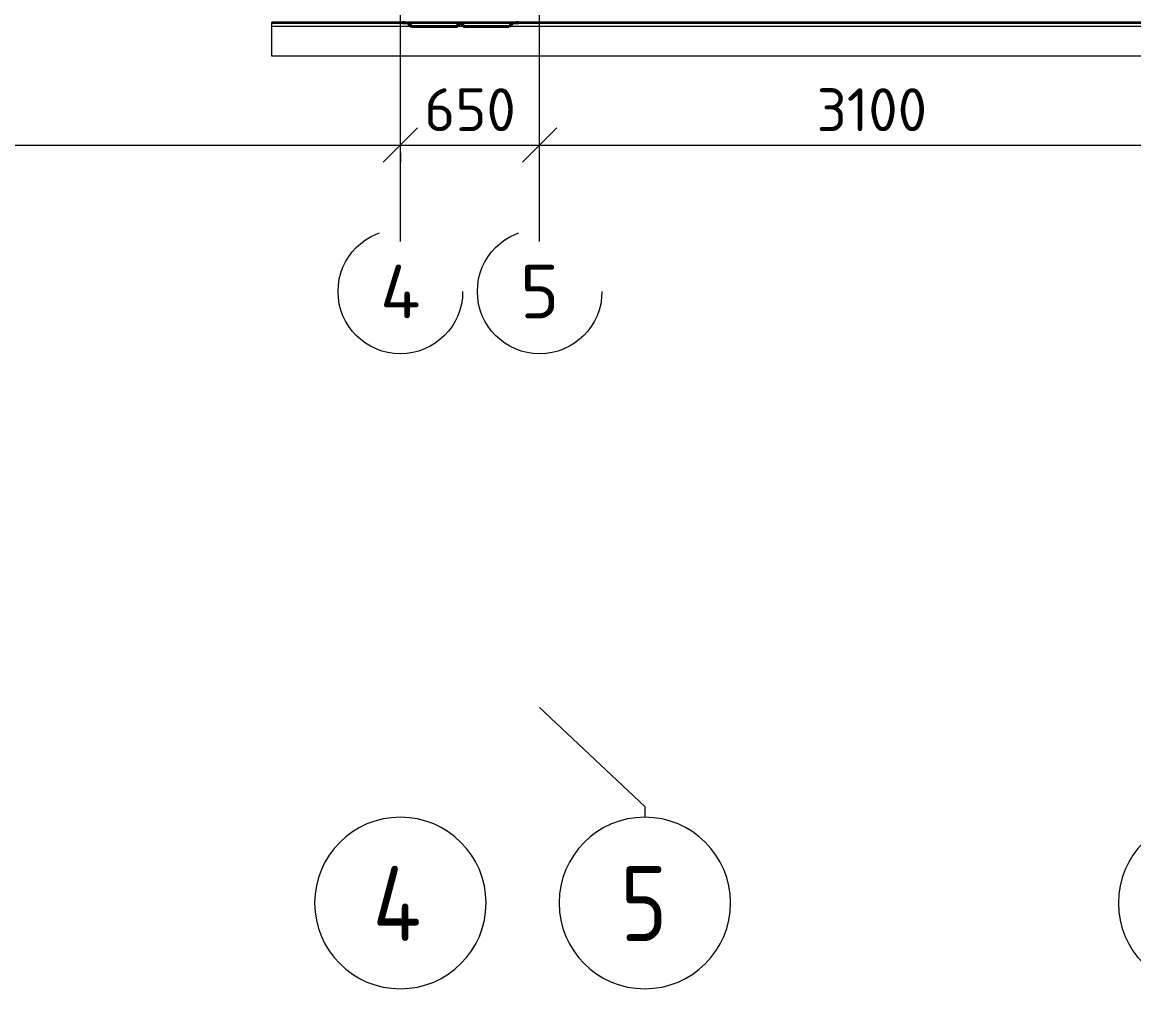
# Model space of a CAD drawing. Header units: metres. Extents: x -7665 to -5405, y -4871 to -3608.
# Drawn here: x -5515.9 to -5510.71, y -4870.69 to -4866.18 of the extents above; entities that cross this region are included whole.
import ezdxf
from ezdxf.enums import TextEntityAlignment as Align

# ---------------------------------------------------------------- set-up
doc = ezdxf.new("R2010")
doc.units = ezdxf.units.M
doc.header["$PDMODE"] = 35
doc.header["$PDSIZE"] = 0.03
doc.linetypes.add('Xref_level ST-8$0$DASHDOT', pattern=[25.4, 12.7, -6.35, 0, -6.35])
doc.layers.get('Defpoints').update_dxf_attribs({"color": 4})
for name, color, linetype, lineweight in [('Обобщенные модели', 7, 'Continuous', 18), ('ОСИ', 250, 'Xref_level ST-8$0$DASHDOT', 5), ('ОСИ_марки', 7, 'Continuous', 18), ('Привязки', 7, 'Continuous', 9), ('Цоколь', 252, 'Continuous', 18)]:
    doc.layers.add(name, color=color, linetype=linetype, lineweight=lineweight)
doc.styles.add('GOST Common', font='GOST_Common.ttf', dxfattribs={"width": 0.9, "height": 350})
doc.styles.add('Норм 2.5', font='isocpeur.ttf', dxfattribs={"height": 2.5})
doc.dimstyles.new('Норм Оси', dxfattribs={"dimtxt": 2.5, "dimasz": 2, "dimexe": 1, "dimexo": 0.6267, "dimgap": 0.81, "dimtad": 1, "dimdec": 0, "dimlfac": 1000, "dimrnd": 10, "dimzin": 0, "dimtxsty": 'Норм 2.5', "dimblk": 'OBLIQUE', "dimcen": 0.9, "dimdle": 1.2, "dimclrd": 256, "dimclrt": 256, "dimadec": 3, "dimazin": 0, "dimtfac": 1, "dimtdec": 0, "dimtofl": 0, "dimtmove": 0, "dimatfit": 3, "dimfxl": 1, "dimtfill": 1, "dimtolj": 1, "dimtzin": 0, "dimlwd": -1, "dimlwe": -1, "dimarcsym": 0})

# ---------------------------------------------------------------- blocks, each defined once
blk = doc.blocks.new('Ось сетки - Круг_Ø8 мм-6577-_О__L1_0_000_')
at = {"layer": 'ОСИ_марки', "color": 0, "lineweight": 20}
for start, end in [(360, 180), (180, 360)]:
    blk.add_arc((0, 0), 4, start, end, dxfattribs=at)
blk = doc.blocks.new('*U176')
at = {"layer": 'Цоколь'}
for p, q in [((0, -2.6), (0, 0)), ((4940, 0), (0, 0)), ((4940, 0), (0, 0)), ((0, -5.5), (0, -2.6)), ((4940, -2.6), (0, -2.6)), ((0, -158.1), (0, -5.5)), ((4940, -5.5), (0, -5.5)), ((4940, -19.9), (0, -19.9)), ((4940, -158.1), (0, -158.1))]:
    blk.add_line(p, q, dxfattribs=at)
blk.add_lwpolyline([(4940, 0), (4940, -158.1)], dxfattribs=at)
blk = doc.blocks.new('210+210_ФЭ_Стена_Стык вертикальный деф шов')
at = {"layer": 'Обобщенные модели', "lineweight": 9}
h = blk.add_hatch(dxfattribs=at)
h.set_pattern_fill('FP_4', color=256, style=0, pattern_type=2)
h.set_pattern_definition([(45, (345.36, 7e-13), (-106.066, 106.066), [])])
h.paths.add_polyline_path([(27400.4, -295), (27417.4, -278), (27416.9, -277), (27399.9, -294), (27290.8, -294), (27273.8, -277), (27273.4, -278), (27290.4, -295)], flags=0)
h.paths.add_polyline_path([(27442.4, -276), (27443.4, -275), (27433.4, -276)], flags=0)
h.paths.add_polyline_path([(27257.4, -276), (27257.4, -275), (27248.4, -276)], flags=0)
at = {"layer": 'Обобщенные модели', "lineweight": 40}
for p, q in [((26912, -275), (26902, -275)), ((26902, -275), (26902, -278)), ((26902, -278), (26928, -278)), ((26903, -277), (26903, -276)), ((26903, -276), (26912, -276)), ((26928.4, -277), (26903, -277)), ((26912, -276), (26912, -275)), ((26928, -278), (26945, -295)), ((26945.4, -294), (26928.4, -277)), ((27416.9, -277), (27399.9, -294)), ((27400.4, -295), (27417.4, -278)), ((27442.4, -277), (27416.9, -277)), ((27417.4, -278), (27443.4, -278)), ((27443.4, -275), (27433.4, -275)), ((27433.4, -275), (27433.4, -276)), ((27433.4, -276), (27442.4, -276)), ((27442.4, -276), (27442.4, -277)), ((27443.4, -278), (27443.4, -275))]:
    blk.add_line(p, q, dxfattribs=at)
for points in [[(26945, -295), (27155, -295), (27172.7, -277.3)], [(26945.4, -294), (27154.6, -294), (27172.7, -275.9)], [(27399.9, -294), (27190.8, -294), (27172.7, -275.9)], [(27400.4, -295), (27190.4, -295), (27172.7, -277.3)]]:
    blk.add_lwpolyline(points, dxfattribs=at)
blk = doc.blocks.new('_Oblique')
at = {"color": 0, "linetype": 'ByBlock', "lineweight": -2}
blk.add_line((-0.5, -0.5), (0.5, 0.5), dxfattribs=at)
blk = doc.blocks.new('*D212')
at = {"layer": 'Defpoints', "color": 0, "transparency": 16777216}
for p in [(-5518.4864, -4866.6078), (-5514.1364, -4866.7404), (-5514.1364, -4866.7549)]:
    blk.add_point(p, dxfattribs=at)
at = {"layer": 'Привязки', "color": 0, "transparency": 16777216}
for p, q in [((-5518.4864, -4866.6579), (-5518.4864, -4866.8349)), ((-5514.1364, -4866.7906), (-5514.1364, -4866.8349))]:
    blk.add_line(p, q, dxfattribs=at)
at = {"layer": 'Привязки', "transparency": 16777216}
blk.add_line((-5518.5824, -4866.7549), (-5514.0404, -4866.7549), dxfattribs=at)
at = {"layer": 'Привязки', "transparency": 16777216, "xscale": 0.16, "yscale": 0.16, "zscale": 0.16, "rotation": 180}
blk.add_blockref('_Oblique', (-5518.4864, -4866.7549), dxfattribs=at)
at = {"layer": 'Привязки', "transparency": 16777216, "xscale": 0.16, "yscale": 0.16, "zscale": 0.16}
blk.add_blockref('_Oblique', (-5514.1364, -4866.7549), dxfattribs=at)
at = {"layer": 'Привязки', "transparency": 16777216, "insert": (-5516.3114, -4866.5901), "char_height": 0.2, "attachment_point": 5, "style": 'Норм 2.5', "bg_fill": 3, "box_fill_scale": 1.1, "bg_fill_color": 256, "bg_fill_true_color": 13158600, "bg_fill_transparency": 0}
blk.add_mtext('\\A1;4350', dxfattribs=at)
blk = doc.blocks.new('*D213')
at = {"layer": 'Defpoints', "color": 0, "transparency": 16777216}
for p in [(-5513.4864, -4866.7549), (-5514.1364, -4866.9206), (-5513.4864, -4866.9206)]:
    blk.add_point(p, dxfattribs=at)
at = {"layer": 'Привязки', "color": 0, "transparency": 16777216}
for p, q in [((-5514.1364, -4866.8705), (-5514.1364, -4866.6749)), ((-5513.4864, -4866.8705), (-5513.4864, -4866.6749))]:
    blk.add_line(p, q, dxfattribs=at)
at = {"layer": 'Привязки', "transparency": 16777216}
blk.add_line((-5514.2324, -4866.7549), (-5513.3904, -4866.7549), dxfattribs=at)
at = {"layer": 'Привязки', "transparency": 16777216, "xscale": 0.16, "yscale": 0.16, "zscale": 0.16, "rotation": 180}
blk.add_blockref('_Oblique', (-5514.1364, -4866.7549), dxfattribs=at)
at = {"layer": 'Привязки', "transparency": 16777216, "xscale": 0.16, "yscale": 0.16, "zscale": 0.16}
blk.add_blockref('_Oblique', (-5513.4864, -4866.7549), dxfattribs=at)
at = {"layer": 'Привязки', "transparency": 16777216, "insert": (-5513.8114, -4866.5901), "char_height": 0.2, "attachment_point": 5, "style": 'Норм 2.5', "bg_fill": 3, "box_fill_scale": 1.1, "bg_fill_color": 256, "bg_fill_true_color": 13158600, "bg_fill_transparency": 0}
blk.add_mtext('\\A1;650', dxfattribs=at)
blk = doc.blocks.new('*D214')
at = {"layer": 'Defpoints', "color": 0, "transparency": 16777216}
for p in [(-5510.3864, -4866.7549), (-5513.4864, -4866.9206), (-5510.3864, -4866.9206)]:
    blk.add_point(p, dxfattribs=at)
at = {"layer": 'Привязки', "color": 0, "transparency": 16777216}
for p, q in [((-5513.4864, -4866.8705), (-5513.4864, -4866.6749)), ((-5510.3864, -4866.8705), (-5510.3864, -4866.6749))]:
    blk.add_line(p, q, dxfattribs=at)
at = {"layer": 'Привязки', "transparency": 16777216}
blk.add_line((-5513.5824, -4866.7549), (-5510.2904, -4866.7549), dxfattribs=at)
at = {"layer": 'Привязки', "transparency": 16777216, "xscale": 0.16, "yscale": 0.16, "zscale": 0.16, "rotation": 180}
blk.add_blockref('_Oblique', (-5513.4864, -4866.7549), dxfattribs=at)
at = {"layer": 'Привязки', "transparency": 16777216, "xscale": 0.16, "yscale": 0.16, "zscale": 0.16}
blk.add_blockref('_Oblique', (-5510.3864, -4866.7549), dxfattribs=at)
at = {"layer": 'Привязки', "transparency": 16777216, "insert": (-5511.9364, -4866.5901), "char_height": 0.2, "attachment_point": 5, "style": 'Норм 2.5', "bg_fill": 3, "box_fill_scale": 1.1, "bg_fill_color": 256, "bg_fill_true_color": 13158600, "bg_fill_transparency": 0}
blk.add_mtext('\\A1;3100', dxfattribs=at)
blk = doc.blocks.new('axis_name')
at = {"lineweight": 9}
blk.add_circle((0, 0), 2.907, dxfattribs=at)
at = {"style": 'Норм 2.5'}
blk.add_attdef('AXIS_NAME', text='', height=2.5, dxfattribs=at).set_placement((0, 0), align=Align.MIDDLE_CENTER)

msp = doc.modelspace()

# ---------------------------------------------------------------- linework, layer by layer
at = {"layer": 'ОСИ'}
for p, q in [((-5513.4864, -4867.2055), (-5513.4864, -4852.0465)), ((-5514.1364, -4867.2055), (-5514.1364, -4852.559))]:
    msp.add_line(p, q, dxfattribs=at)
at = {"layer": 'ОСИ_марки', "color": 1, "true_color": 0xff0000}
for p, q in [((-5513.4864, -4869.3775), (-5512.9959, -4869.8392)), ((-5512.9959, -4869.8392), (-5512.9959, -4869.89))]:
    msp.add_line(p, q, dxfattribs=at)

# ---------------------------------------------------------------- block references
at = {"layer": 'Обобщенные модели', "xscale": 0.001, "yscale": 0.001, "zscale": 0.001}
for name, p in [('*U176', (-5514.7364, -4866.1821)), ('210+210_ФЭ_Стена_Стык вертикальный деф шов', (-5541.029, -4865.9076))]:
    msp.add_blockref(name, p, dxfattribs=at)
at = {"layer": 'ОСИ', "xscale": 0.1, "yscale": 0.1, "zscale": 0.1}
for p, values in [((-5514.1364, -4867.438), {'AXIS_NAME': '4'}), ((-5513.4864, -4867.438), {'AXIS_NAME': '5'})]:
    msp.add_blockref('axis_name', p, dxfattribs=at).add_auto_attribs(values)
at = {"layer": 'ОСИ_марки', "xscale": 0.09999999999999994, "yscale": 0.09999999999999994, "zscale": 0.09999999999999994}
for p in [(-5514.1364, -4870.29), (-5510.3864, -4870.29)]:
    msp.add_blockref('Ось сетки - Круг_Ø8 мм-6577-_О__L1_0_000_', p, dxfattribs=at)
at = {"layer": 'ОСИ_марки', "color": 1, "true_color": 0xff0000, "xscale": 0.09999999999999994, "yscale": 0.09999999999999994, "zscale": 0.09999999999999994}
msp.add_blockref('Ось сетки - Круг_Ø8 мм-6577-_О__L1_0_000_', (-5512.9959, -4870.29), dxfattribs=at)

# ---------------------------------------------------------------- texts
at = {"layer": 'ОСИ_марки', "insert": (-5514.265, -4870.1175), "char_height": 0.35, "width": 0.310253, "attachment_point": 1, "style": 'GOST Common'}
msp.add_mtext('\\fGOST Common|b0|i0|c204|p34|;\\W.9;4', dxfattribs=at)
at = {"layer": 'ОСИ_марки', "color": 1, "true_color": 0xff0000, "insert": (-5513.1097, -4870.1175), "char_height": 0.35, "width": 0.274177, "attachment_point": 1, "style": 'GOST Common'}
msp.add_mtext('\\fGOST Common|b0|i0|c204|p34|;\\W.9;5', dxfattribs=at)

# ---------------------------------------------------------------- next in the draw order: dimensions: what is measured, and where the dimension line sits
at = {"layer": 'Привязки'}
dim = msp.add_linear_dim(base=(-5514.1364, -4866.7549), p1=(-5518.4864, -4866.6078), p2=(-5514.1364, -4866.7404), dimstyle='Норм Оси', dxfattribs=at)
dim.commit()
dim.dimension.update_dxf_attribs({"geometry": '*D212', "text_midpoint": (-5516.3114, -4866.5901)})

# ---------------------------------------------------------------- next in the draw order: dimensions: what is measured, and where the dimension line sits
dim = msp.add_linear_dim(base=(-5513.4864, -4866.7549), p1=(-5514.1364, -4866.9206), p2=(-5513.4864, -4866.9206), dimstyle='Норм Оси', dxfattribs=at)
dim.commit()
dim.dimension.update_dxf_attribs({"geometry": '*D213', "text_midpoint": (-5513.8114, -4866.5901)})

# ---------------------------------------------------------------- next in the draw order: dimensions: what is measured, and where the dimension line sits
dim = msp.add_linear_dim(base=(-5510.3864, -4866.7549), p1=(-5513.4864, -4866.9206), p2=(-5510.3864, -4866.9206), dimstyle='Норм Оси', dxfattribs=at)
dim.commit()
dim.dimension.update_dxf_attribs({"geometry": '*D214', "text_midpoint": (-5511.9364, -4866.5901)})

doc.saveas('drawing.dxf')
